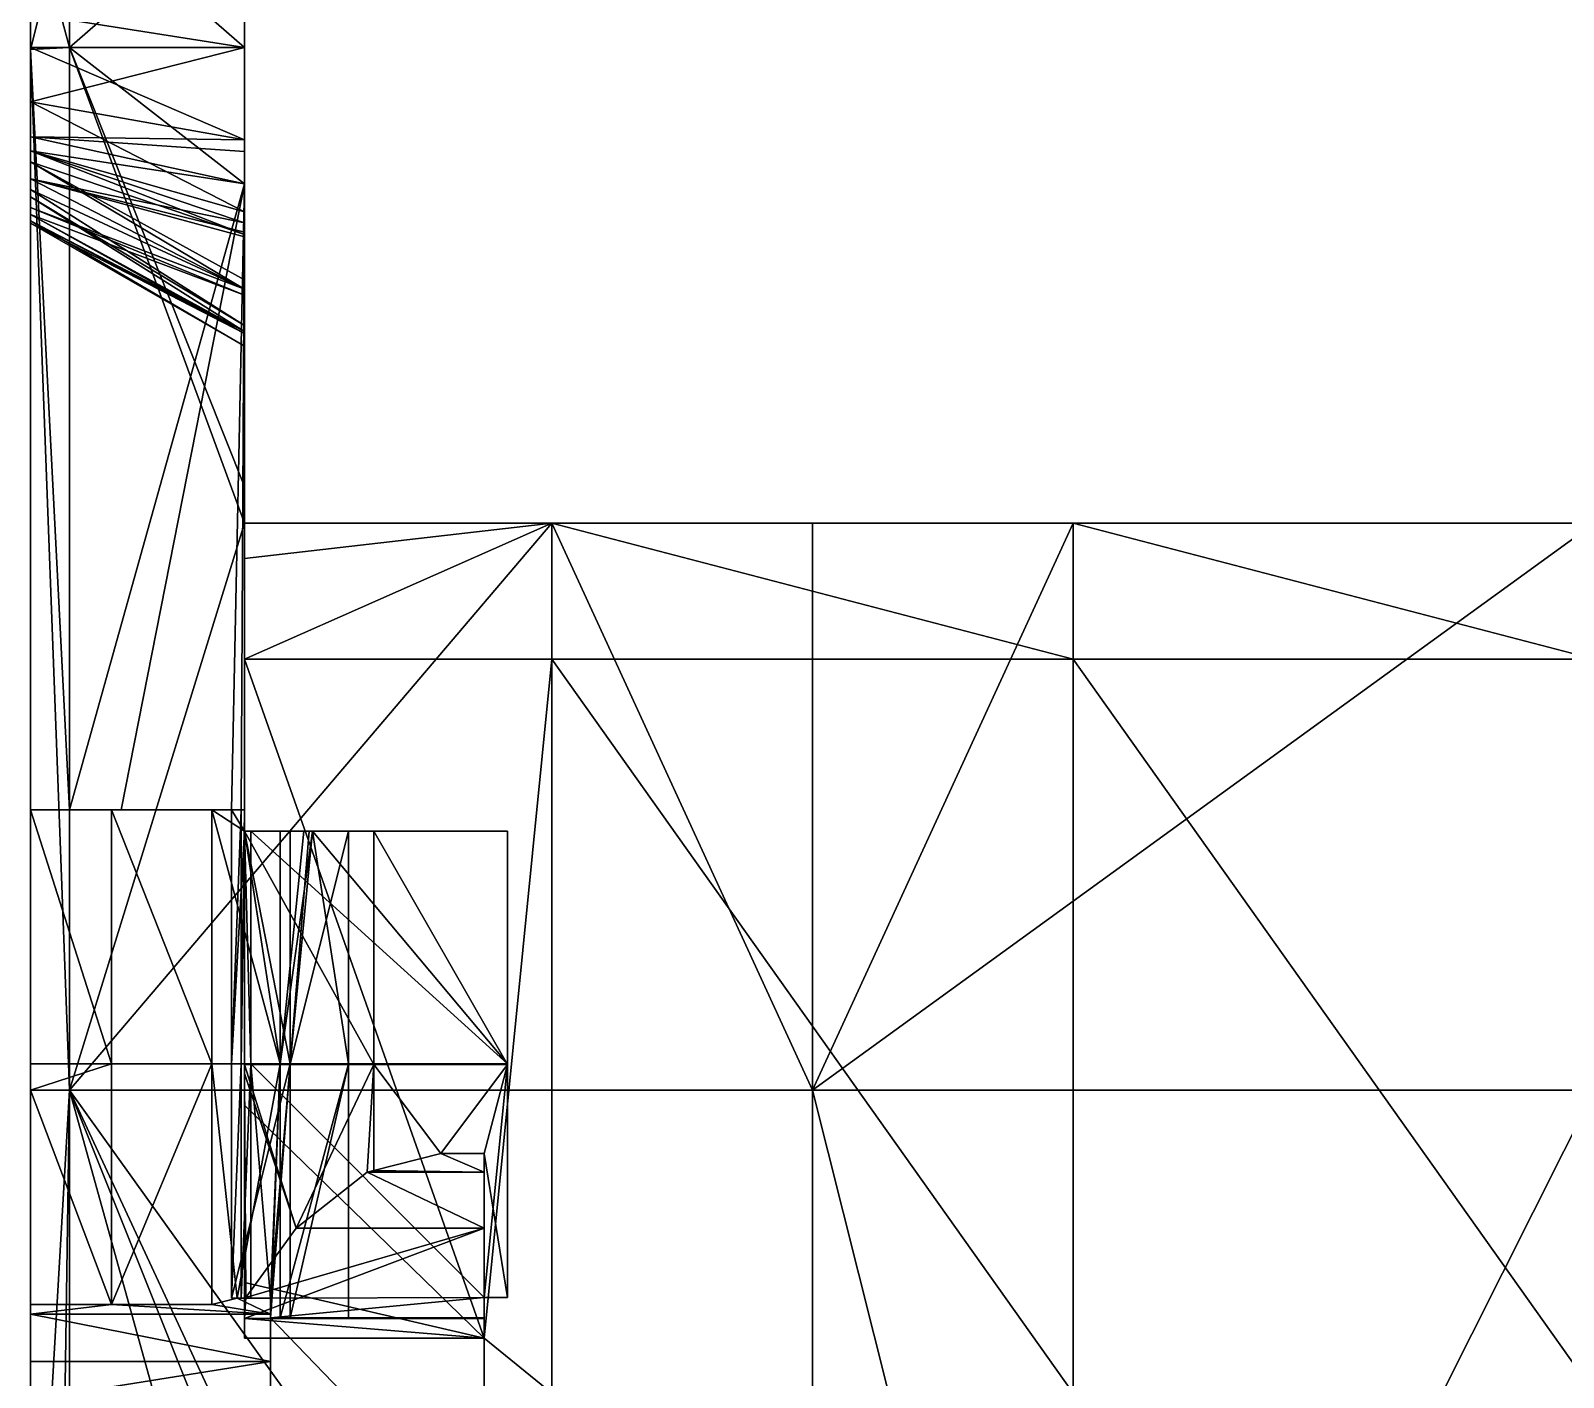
# Model space of a CAD drawing. Extents: x -12 to 12, y -22 to 14.7.
# Drawn here: x -12 to -0.24, y -10.2 to 0.13 of the extents above; entities that cross this region are included whole.
import ezdxf

# ---------------------------------------------------------------- set-up
doc = ezdxf.new("R2010")
doc.units = 0

msp = doc.modelspace()

# ---------------------------------------------------------------- linework, layer by layer
for points in [[(-10.36, -1.046, 11.33), (-10.36, -0.708, 10.012), (-10.36, 4.855, 11.33)], [(-10.36, -0.708, 10.012), (-10.36, 0, 10.124), (-10.36, 4.855, 11.33)], [(-10.36, 0, 10.124), (-10.36, 0.708, 10.012), (-10.36, 4.855, 11.33)], [(-10.36, 4.855, 11.33), (-10.36, 4.243, 12.076), (-10.36, -1.046, 11.33)], [(-10.36, 4.243, 12.076), (-10.36, 3.333, 12.822), (-10.36, -1.046, 11.33)], [(-10.36, 4.167, 4.369), (-10.36, -1.735, 4.369), (-10.36, 3.366, 2.871)], [(-10.36, -1.735, 4.369), (-10.36, 4.167, 4.369), (-10.36, -0.708, 5.655)], [(-10.36, -0.708, 5.655), (-10.36, 4.167, 4.369), (-10.36, 0, 5.543)], [(-10.36, 0, 5.543), (-10.36, 4.167, 4.369), (-10.36, 0.708, 5.655)], [(-10.36, 3.366, 2.871), (-10.36, -1.735, 4.369), (-10.36, 3.333, 2.844)], [(-10.36, -1.735, 4.369), (-10.36, 3.258, 2.804), (-10.36, 3.333, 2.844)], [(-10.36, 3.333, 12.822), (-10.36, 2.855, 13.078), (-10.36, -1.046, 11.33)], [(-10.36, 3.258, 2.804), (-10.36, -2.572, 2.804), (-10.36, 2.296, 2.29)], [(-10.36, -2.572, 2.804), (-10.36, 3.258, 2.804), (-10.36, -1.735, 4.369)], [(-10.36, 2.855, 13.078), (-10.36, -1.046, 13.078), (-10.36, -1.046, 11.33)], [(-10.36, 2.855, 13.078), (-10.36, 2.296, 13.377), (-10.36, -1.046, 13.078)], [(-10.36, 2.296, 2.29), (-10.36, -2.572, 2.804), (-10.36, 1.171, 1.949)], [(-10.36, 2.296, 13.377), (-10.36, 1.171, 13.718), (-10.36, -1.046, 13.078)], [(-12, 1.112, 2.243), (-11.701, 1.171, 1.949), (-11.701, 0, 1.833)], [(-11.701, 1.171, 13.718), (-12, 1.112, 13.424), (-12, -0.015, 13.535)], [(-11.701, 1.171, 13.718), (-12, -0.015, 13.535), (-11.701, 0, 13.833)], [(-12, 1.112, 2.243), (-11.701, 0, 1.833), (-12, -0.015, 2.132)], [(-12, 0.585, 4.891), (-12, 1.112, 2.243), (-12, -0.015, 2.132)], [(-12, 1.112, 13.424), (-12, 0.585, 10.776), (-12, 0, 10.833)], [(-12, 1.112, 13.424), (-12, 0, 10.833), (-12, -0.015, 13.535)], [(-10.36, 0, 1.833), (-11.701, 0, 1.833), (-11.701, 1.171, 1.949)], [(-10.36, 0, 1.833), (-11.701, 1.171, 1.949), (-10.36, 1.171, 1.949)], [(-10.36, 1.171, 13.718), (-11.701, 1.171, 13.718), (-11.701, 0, 13.833)], [(-10.36, 1.171, 13.718), (-11.701, 0, 13.833), (-10.36, 0, 13.833)], [(-10.36, 1.171, 1.949), (-10.36, -2.572, 2.804), (-10.36, 0, 1.833)], [(-10.36, 1.171, 13.718), (-10.36, 0, 13.833), (-10.36, -1.046, 13.078)], [(-10.36, 0.708, 5.655), (-12, 0.26, 6.527), (-10.36, 0, 5.543)], [(-12, 0.26, 9.139), (-10.36, 0.708, 10.012), (-10.36, 0, 10.124)], [(-12, 0.585, 4.891), (-12, 0, 4.833), (-12, 0.26, 6.527)], [(-12, 0.585, 10.776), (-12, 0.26, 9.139), (-12, 0, 10.833)], [(-12, 0.585, 4.891), (-12, -0.015, 2.132), (-12, 0, 4.833)], [(-12, 0.26, 6.527), (-12, 0, 4.833), (-12, 0, 6.486)], [(-12, 0.26, 9.139), (-12, 0, 9.181), (-12, 0, 10.833)], [(-12, 0.26, 6.527), (-12, 0, 6.486), (-10.36, 0, 5.543)], [(-12, 0, 9.181), (-12, 0.26, 9.139), (-10.36, 0, 10.124)], [(-12, 0, 4.833), (-12, -8, 4.833), (-12, 0, 6.486)], [(-12, 0, 6.486), (-12, -8, 4.833), (-12, -0.416, 6.552)], [(-12, 0, 10.833), (-12, 0, 9.181), (-12, -5.85, 10.833)], [(-12, 0, 9.181), (-12, -0.416, 9.115), (-12, -5.85, 10.833)], [(-12, 0, 6.486), (-12, -0.416, 6.552), (-10.36, 0, 5.543)], [(-10.36, 0, 10.124), (-10.36, -0.708, 10.012), (-12, 0, 9.181)], [(-12, -0.416, 9.115), (-12, 0, 9.181), (-10.36, -0.708, 10.012)], [(-12, -0.015, 2.132), (-11.701, 0, 1.833), (-11.701, -8, 1.833)], [(-11.701, -5.85, 13.833), (-11.701, 0, 13.833), (-12, -0.015, 13.535)], [(-11.701, -8, 1.833), (-11.701, 0, 1.833), (-10.36, -3.649, 1.833)], [(-10.36, -3.649, 1.833), (-11.701, 0, 1.833), (-10.36, -3.369, 1.833)], [(-11.701, 0, 1.833), (-10.36, 0, 1.833), (-10.36, -3.369, 1.833)], [(-10.36, 0, 13.833), (-11.701, 0, 13.833), (-10.36, -1.046, 13.833)], [(-11.701, 0, 13.833), (-11.701, -5.85, 13.833), (-10.36, -1.046, 13.833)], [(-10.36, -3.369, 1.833), (-10.36, 0, 1.833), (-10.36, -2.572, 2.804)], [(-10.36, 0, 13.833), (-10.36, -1.046, 13.833), (-10.36, -1.046, 13.078)], [(-12, 0, 10.833), (-12, -5.85, 10.833), (-12, -0.015, 13.535)], [(-10.36, -0.708, 5.655), (-10.36, 0, 5.543), (-12, -0.416, 6.552)], [(-12, -8, 4.833), (-12, 0, 4.833), (-12, -0.015, 2.132)], [(-12, -5.85, 10.833), (-12, -5.85, 11.2), (-12, -0.015, 13.535)], [(-12, -5.85, 11.2), (-12, -5.85, 11.797), (-12, -0.015, 13.535)], [(-12, -5.85, 11.797), (-12, -5.85, 12.393), (-12, -0.015, 13.535)], [(-12, -5.85, 12.393), (-12, -5.85, 13.188), (-12, -0.015, 13.535)], [(-12, -0.015, 13.535), (-12, -5.85, 13.188), (-12, -5.85, 13.535)], [(-12, -0.015, 2.132), (-11.701, -8, 1.833), (-12, -8, 2.132)], [(-12, -8, 4.833), (-12, -0.015, 2.132), (-12, -8, 2.132)], [(-11.701, -5.85, 13.833), (-12, -0.015, 13.535), (-12, -5.85, 13.535)], [(-12, -0.416, 6.552), (-12, -8, 4.833), (-12, -0.792, 6.743)], [(-12, -0.416, 9.115), (-12, -0.686, 8.977), (-12, -5.85, 10.833)], [(-10.36, -0.708, 5.655), (-12, -0.416, 6.552), (-10.36, -1.26, 5.936)], [(-12, -0.416, 6.552), (-12, -0.792, 6.743), (-10.36, -1.26, 5.936)], [(-12, -0.686, 8.977), (-12, -0.416, 9.115), (-10.36, -0.708, 10.012)], [(-12, -0.686, 8.977), (-12, -0.792, 8.923), (-12, -5.85, 10.833)], [(-10.36, -0.797, 9.967), (-10.36, -1.046, 9.84), (-12, -0.686, 8.977)], [(-10.36, -1.046, 9.84), (-12, -0.792, 8.923), (-12, -0.686, 8.977)], [(-12, -0.686, 8.977), (-10.36, -0.708, 10.012), (-10.36, -0.797, 9.967)], [(-12, -0.792, 6.743), (-12, -8, 4.833), (-12, -0.876, 6.827)], [(-12, -0.792, 8.923), (-12, -1.006, 8.709), (-12, -5.85, 10.833)], [(-10.36, -1.346, 5.98), (-12, -0.792, 6.743), (-10.36, -1.434, 6.067)], [(-10.36, -1.434, 6.067), (-12, -0.792, 6.743), (-12, -0.876, 6.827)], [(-10.36, -1.346, 5.98), (-10.36, -1.26, 5.936), (-12, -0.792, 6.743)], [(-10.36, -1.346, 9.687), (-12, -0.792, 8.923), (-10.36, -1.046, 9.84)], [(-12, -1.006, 8.709), (-12, -0.792, 8.923), (-10.36, -1.346, 9.687)], [(-10.36, -1.26, 5.936), (-10.36, -1.735, 4.369), (-10.36, -0.708, 5.655)], [(-10.36, -0.797, 9.967), (-10.36, -0.708, 10.012), (-10.36, -1.046, 11.33)], [(-10.36, -1.046, 9.84), (-10.36, -0.797, 9.967), (-10.36, -1.046, 11.33)], [(-12, -0.876, 6.827), (-12, -8, 4.833), (-12, -1.09, 7.041)], [(-10.36, -1.782, 6.416), (-10.36, -1.434, 6.067), (-12, -0.876, 6.827)], [(-12, -0.876, 6.827), (-12, -1.09, 7.041), (-10.36, -1.853, 6.487)], [(-12, -0.876, 6.827), (-10.36, -1.853, 6.487), (-10.36, -1.782, 6.416)], [(-12, -5.85, 10.833), (-12, -1.006, 8.709), (-12, -5.85, 9.271)], [(-12, -1.006, 8.709), (-12, -1.09, 8.625), (-12, -5.85, 9.271)], [(-10.36, -1.417, 9.616), (-10.36, -1.452, 9.581), (-12, -1.006, 8.709)], [(-12, -1.09, 8.625), (-12, -1.006, 8.709), (-10.36, -1.853, 9.18)], [(-10.36, -1.452, 9.581), (-10.36, -1.853, 9.18), (-12, -1.006, 8.709)], [(-12, -1.006, 8.709), (-10.36, -1.346, 9.687), (-10.36, -1.417, 9.616)], [(-11.701, -5.85, 13.833), (-11.305, -5.85, 13.833), (-10.36, -1.046, 13.833)], [(-11.305, -5.85, 13.833), (-10.46, -5.85, 13.833), (-10.36, -1.046, 13.833)], [(-10.385, -5.85, 13.833), (-10.36, -1.046, 13.833), (-10.46, -5.85, 13.833)], [(-10.36, -5.85, 13.833), (-10.36, -1.046, 13.833), (-10.385, -5.85, 13.833)], [(-10.36, -1.046, 11.33), (-10.36, -6.012, 11.33), (-10.36, -1.046, 9.84)], [(-10.36, -1.046, 9.84), (-10.36, -6.012, 11.33), (-10.36, -1.346, 9.687)], [(-10.36, -1.046, 11.33), (-10.36, -1.046, 13.078), (-10.36, -6.012, 11.33)], [(-10.36, -5.85, 13.078), (-10.36, -5.85, 12.393), (-10.36, -1.046, 13.078)], [(-10.36, -1.046, 13.078), (-10.36, -5.85, 12.393), (-10.36, -6.012, 11.33)], [(-10.36, -1.046, 13.833), (-10.36, -5.85, 13.833), (-10.36, -1.046, 13.078)], [(-10.36, -5.85, 13.078), (-10.36, -1.046, 13.078), (-10.36, -5.85, 13.188)], [(-10.36, -5.85, 13.833), (-10.36, -5.85, 13.188), (-10.36, -1.046, 13.078)], [(-12, -8, 4.833), (-12, -8, 7.333), (-12, -1.09, 7.041)], [(-12, -8, 7.333), (-12, -7.798, 7.333), (-12, -1.09, 7.041)], [(-12, -7.798, 7.333), (-12, -5.85, 7.333), (-12, -1.09, 7.041)], [(-12, -1.09, 7.041), (-12, -5.85, 7.333), (-12, -1.144, 7.147)], [(-12, -1.09, 8.625), (-12, -1.227, 8.356), (-12, -5.85, 9.271)], [(-10.36, -2.133, 7.036), (-10.36, -1.853, 6.487), (-12, -1.09, 7.041)], [(-10.36, -2.133, 7.036), (-12, -1.09, 7.041), (-12, -1.144, 7.147)], [(-12, -1.227, 8.356), (-12, -1.09, 8.625), (-10.36, -1.853, 9.18)], [(-12, -1.144, 7.147), (-12, -5.85, 7.333), (-12, -1.281, 7.417)], [(-12, -1.144, 7.147), (-12, -1.281, 7.417), (-10.36, -2.179, 7.125)], [(-12, -1.144, 7.147), (-10.36, -2.179, 7.125), (-10.36, -2.133, 7.036)], [(-12, -1.227, 8.356), (-12, -1.281, 8.25), (-12, -5.85, 9.271)], [(-10.36, -1.899, 9.091), (-12, -1.281, 8.25), (-12, -1.227, 8.356)], [(-12, -1.227, 8.356), (-10.36, -1.853, 9.18), (-10.36, -1.899, 9.091)], [(-12, -1.281, 7.417), (-12, -5.85, 7.333), (-12, -1.329, 7.716)], [(-12, -1.281, 8.25), (-12, -1.329, 7.951), (-12, -5.85, 9.271)], [(-10.36, -2.194, 7.224), (-10.36, -2.179, 7.125), (-12, -1.281, 7.417)], [(-10.36, -2.194, 7.224), (-12, -1.281, 7.417), (-12, -1.329, 7.716)], [(-12, -1.329, 7.951), (-12, -1.281, 8.25), (-10.36, -2.179, 8.541)], [(-10.36, -1.899, 9.091), (-10.36, -2.179, 8.541), (-12, -1.281, 8.25)], [(-10.36, -1.26, 5.936), (-10.36, -1.346, 5.98), (-10.36, -1.735, 4.369)], [(-12, -1.329, 7.716), (-12, -5.85, 7.333), (-12, -1.347, 7.833)], [(-12, -1.347, 7.833), (-12, -5.85, 9.271), (-12, -1.329, 7.951)], [(-12, -1.347, 7.833), (-10.36, -2.291, 7.833), (-12, -1.329, 7.716)], [(-10.36, -2.291, 7.833), (-10.36, -2.194, 7.224), (-12, -1.329, 7.716)], [(-10.36, -2.194, 8.442), (-12, -1.347, 7.833), (-12, -1.329, 7.951)], [(-12, -1.329, 7.951), (-10.36, -2.179, 8.541), (-10.36, -2.194, 8.442)], [(-12, -5.85, 7.333), (-12, -5.85, 7.833), (-12, -1.347, 7.833)], [(-12, -5.85, 7.833), (-12, -5.85, 9.271), (-12, -1.347, 7.833)], [(-10.36, -2.194, 8.442), (-10.36, -2.291, 7.833), (-12, -1.347, 7.833)], [(-10.36, -1.735, 4.369), (-10.36, -1.346, 5.98), (-10.36, -1.434, 6.067)], [(-10.36, -1.346, 9.687), (-10.36, -6.012, 11.33), (-10.36, -1.417, 9.616)], [(-10.36, -1.417, 9.616), (-10.36, -6.012, 11.33), (-10.36, -1.452, 9.581)], [(-10.36, -6.012, 6.067), (-10.36, -1.735, 4.369), (-10.36, -1.434, 6.067)], [(-10.36, -1.434, 6.067), (-10.36, -1.782, 6.416), (-10.36, -6.012, 6.067)], [(-10.36, -1.452, 9.581), (-10.36, -5.85, 9.581), (-10.36, -1.853, 9.18)], [(-10.36, -6.012, 11.33), (-10.36, -5.85, 11.132), (-10.36, -1.452, 9.581)], [(-10.36, -5.85, 11.132), (-10.36, -5.85, 9.581), (-10.36, -1.452, 9.581)], [(-10.36, -1.735, 4.369), (-10.36, -6.012, 4.369), (-10.36, -2.572, 2.804)], [(-10.36, -6.012, 4.369), (-10.36, -1.735, 4.369), (-10.36, -6.012, 6.067)], [(-10.36, -1.782, 6.416), (-10.36, -1.853, 6.487), (-10.36, -6.012, 6.067)], [(-10.36, -1.853, 6.487), (-10.36, -2.133, 7.036), (-10.36, -6.012, 6.067)], [(-10.36, -1.853, 9.18), (-10.36, -5.85, 9.581), (-10.36, -1.899, 9.091)], [(-10.36, -1.899, 9.091), (-10.36, -5.85, 9.581), (-10.36, -2.179, 8.541)], [(-10.36, -6.012, 6.067), (-10.36, -2.133, 7.036), (-10.36, -6.012, 6.344)], [(-10.36, -2.133, 7.036), (-10.36, -2.179, 7.125), (-10.36, -6.012, 6.344)], [(-10.36, -6.012, 6.344), (-10.36, -2.179, 7.125), (-10.36, -6.012, 6.831)], [(-10.36, -2.179, 7.125), (-10.36, -2.194, 7.224), (-10.36, -6.012, 6.831)], [(-10.36, -5.85, 9.581), (-10.36, -5.85, 9.315), (-10.36, -2.179, 8.541)], [(-10.36, -5.85, 9.315), (-10.36, -5.85, 7.979), (-10.36, -2.179, 8.541)], [(-10.36, -2.179, 8.541), (-10.36, -5.85, 7.979), (-10.36, -2.194, 8.442)], [(-10.36, -6.012, 6.831), (-10.36, -2.194, 7.224), (-10.36, -6.012, 7.833)], [(-10.36, -2.194, 7.224), (-10.36, -2.291, 7.833), (-10.36, -6.012, 7.833)], [(-10.36, -5.85, 7.979), (-10.36, -2.291, 7.833), (-10.36, -2.194, 8.442)], [(-10.36, -6.012, 7.833), (-10.36, -2.291, 7.833), (-10.36, -5.85, 7.979)], [(-10.36, -3.921, 2.804), (-10.36, -3.649, 2.568), (-10.36, -2.572, 2.804)], [(-10.36, -3.369, 1.833), (-10.36, -2.572, 2.804), (-10.36, -3.649, 2.568)], [(-10.36, -6.012, 4.369), (-10.36, -6.012, 3.931), (-10.36, -2.572, 2.804)], [(-10.36, -6.012, 3.931), (-10.36, -4.692, 3.473), (-10.36, -2.572, 2.804)], [(-10.36, -4.692, 3.473), (-10.36, -3.921, 2.804), (-10.36, -2.572, 2.804)], [(-10.36, -3.649, 1.833), (-10.36, -3.369, 1.833), (-10.36, -3.649, 2.568)], [(-6, -8, 1.833), (-11.701, -8, 1.833), (-8, -3.649, 1.833)], [(-8, -3.649, 1.833), (-11.701, -8, 1.833), (-10.36, -3.649, 1.833)], [(-8, -4.692, 3.473), (-8, -3.649, 2.568), (-10.36, -4.692, 3.473)], [(-10.36, -4.692, 3.473), (-8, -3.649, 2.568), (-10.36, -3.921, 2.804)], [(-8, -3.649, 2.568), (-10.36, -3.649, 2.568), (-10.36, -3.921, 2.804)], [(-8, -3.649, 1.833), (-10.36, -3.649, 1.833), (-10.36, -3.649, 2.568)], [(-8, -3.649, 1.833), (-10.36, -3.649, 2.568), (-8, -3.649, 2.568)], [(-6, -3.649, 1.833), (-6, -8, 1.833), (-8, -3.649, 1.833)], [(-4, -3.649, 2.568), (-6, -3.649, 1.833), (-8, -3.649, 2.568)], [(-6, -3.649, 1.833), (-8, -3.649, 1.833), (-8, -3.649, 2.568)], [(-8, -3.649, 2.568), (-8, -4.692, 3.473), (-4, -4.692, 3.473)], [(-8, -3.649, 2.568), (-4, -4.692, 3.473), (-4, -3.649, 2.568)], [(0, -8, 1.833), (-6, -8, 1.833), (0, -3.649, 1.833)], [(0, -3.649, 1.833), (-6, -8, 1.833), (-4, -3.649, 1.833)], [(-6, -8, 1.833), (-6, -3.649, 1.833), (-4, -3.649, 1.833)], [(-4, -3.649, 1.833), (-6, -3.649, 1.833), (-4, -3.649, 2.568)], [(0, -3.649, 1.833), (-4, -3.649, 1.833), (0, -3.649, 2.568)], [(-4, -3.649, 1.833), (-4, -3.649, 2.568), (0, -3.649, 2.568)], [(-4, -3.649, 2.568), (-4, -4.692, 3.473), (0, -4.692, 3.473)], [(-4, -3.649, 2.568), (0, -4.692, 3.473), (0, -3.649, 2.568)], [(-8, -4.692, 3.473), (-10.36, -4.692, 3.473), (-8.52, -9.904, 3.473)], [(-10.36, -4.692, 3.473), (-10.36, -8.116, 3.473), (-8.52, -9.904, 3.473)], [(-10.36, -8.116, 3.473), (-10.36, -4.692, 3.473), (-10.36, -7.872, 3.931)], [(-10.36, -7.872, 3.931), (-10.36, -4.692, 3.473), (-10.36, -7.802, 3.931)], [(-10.36, -7.802, 3.931), (-10.36, -4.692, 3.473), (-10.36, -6.012, 3.931)], [(-8, -10.324, 3.473), (-8, -4.692, 3.473), (-8.52, -9.904, 3.473)], [(-8, -4.692, 3.473), (-8, -10.324, 3.473), (-4, -10.324, 3.473)], [(-8, -4.692, 3.473), (-4, -10.324, 3.473), (-4, -4.692, 3.473)], [(-4, -4.692, 3.473), (-4, -10.324, 3.473), (0, -10.324, 3.473)], [(-4, -4.692, 3.473), (0, -10.324, 3.473), (0, -4.692, 3.473)], [(-11.342, -5.85, 9.293), (-12, -5.85, 9.271), (-11.38, -5.85, 7.333)], [(-12, -5.85, 9.271), (-12, -5.85, 7.833), (-11.38, -5.85, 7.333)], [(-11.38, -5.85, 7.333), (-12, -5.85, 7.833), (-12, -5.85, 7.333)], [(-12, -5.85, 9.271), (-11.342, -5.85, 9.293), (-12, -5.85, 10.833)], [(-12, -5.85, 11.2), (-12, -5.85, 10.833), (-11.305, -5.85, 11.2)], [(-12, -5.85, 10.833), (-11.342, -5.85, 9.293), (-11.305, -5.85, 11.2)], [(-11.701, -5.85, 13.833), (-12, -5.85, 13.535), (-11.305, -5.85, 13.188)], [(-12, -5.85, 13.535), (-12, -5.85, 13.188), (-11.305, -5.85, 13.188)], [(-12, -5.85, 7.333), (-12, -7.798, 7.333), (-11.38, -7.798, 7.333)], [(-12, -5.85, 7.333), (-11.38, -7.798, 7.333), (-11.38, -5.85, 7.333)], [(-12, -5.85, 11.797), (-12, -5.85, 11.2), (-11.305, -5.85, 11.2)], [(-12, -5.85, 11.797), (-11.305, -5.85, 11.2), (-11.305, -5.85, 11.797)], [(-12, -5.85, 12.393), (-12, -5.85, 11.797), (-11.305, -5.85, 11.797)], [(-12, -5.85, 12.393), (-11.305, -5.85, 11.797), (-11.305, -5.85, 12.393)], [(-12, -5.85, 13.188), (-12, -5.85, 12.393), (-11.305, -5.85, 12.393)], [(-12, -5.85, 13.188), (-11.305, -5.85, 12.393), (-11.305, -5.85, 13.188)], [(-11.305, -5.85, 13.833), (-11.701, -5.85, 13.833), (-11.305, -5.85, 13.188)], [(-11.38, -5.85, 7.333), (-11.38, -7.798, 7.333), (-10.61, -7.798, 7.333)], [(-11.38, -5.85, 7.333), (-10.61, -7.798, 7.333), (-10.61, -5.85, 7.333)], [(-10.535, -5.85, 9.267), (-11.342, -5.85, 9.293), (-11.38, -5.85, 7.333)], [(-10.535, -5.85, 9.267), (-11.38, -5.85, 7.333), (-10.61, -5.85, 7.333)], [(-11.305, -5.85, 11.2), (-11.342, -5.85, 9.293), (-10.535, -5.85, 9.267)], [(-11.305, -5.85, 11.2), (-10.535, -5.85, 9.267), (-10.46, -5.85, 11.2)], [(-10.46, -5.85, 11.797), (-11.305, -5.85, 11.797), (-11.305, -5.85, 11.2)], [(-10.46, -5.85, 11.797), (-11.305, -5.85, 11.2), (-10.46, -5.85, 11.2)], [(-11.305, -5.85, 12.393), (-11.305, -5.85, 11.797), (-10.46, -5.85, 11.797)], [(-11.305, -5.85, 12.393), (-10.46, -5.85, 11.797), (-10.46, -5.85, 12.393)], [(-10.46, -5.85, 13.188), (-11.305, -5.85, 13.188), (-11.305, -5.85, 12.393)], [(-10.46, -5.85, 13.188), (-11.305, -5.85, 12.393), (-10.46, -5.85, 12.393)], [(-10.46, -5.85, 13.833), (-11.305, -5.85, 13.833), (-11.305, -5.85, 13.188)], [(-10.46, -5.85, 13.833), (-11.305, -5.85, 13.188), (-10.46, -5.85, 13.188)], [(-10.61, -7.798, 7.333), (-10.085, -7.798, 8.688), (-10.61, -5.85, 7.333)], [(-10.36, -5.85, 7.979), (-10.61, -5.85, 7.333), (-10.36, -6.012, 7.979)], [(-10.085, -7.798, 8.688), (-10.36, -6.012, 7.979), (-10.61, -5.85, 7.333)], [(-10.36, -5.85, 7.979), (-10.535, -5.85, 9.267), (-10.61, -5.85, 7.333)], [(-10.46, -5.85, 11.2), (-10.535, -5.85, 9.267), (-10.36, -5.85, 11.132)], [(-10.36, -5.85, 9.315), (-10.36, -5.85, 9.581), (-10.535, -5.85, 9.267)], [(-10.535, -5.85, 9.267), (-10.36, -5.85, 9.581), (-10.36, -5.85, 11.132)], [(-10.36, -5.85, 7.979), (-10.36, -5.85, 9.315), (-10.535, -5.85, 9.267)], [(-10.36, -5.85, 11.132), (-10.36, -6.012, 11.132), (-10.46, -5.85, 11.2)], [(-10.46, -5.85, 11.2), (-10.36, -6.012, 11.132), (-10.46, -7.798, 11.2)], [(-10.46, -7.798, 11.2), (-10.46, -7.798, 11.797), (-10.46, -5.85, 11.797)], [(-10.46, -7.798, 11.2), (-10.46, -5.85, 11.797), (-10.46, -5.85, 11.2)], [(-10.385, -5.85, 13.833), (-10.46, -5.85, 13.833), (-10.46, -5.85, 13.188)], [(-10.385, -5.85, 13.833), (-10.46, -5.85, 13.188), (-10.385, -5.85, 13.188)], [(-10.46, -5.85, 11.797), (-10.46, -7.798, 11.797), (-10.46, -7.798, 12.393)], [(-10.46, -5.85, 11.797), (-10.46, -7.798, 12.393), (-10.46, -5.85, 12.393)], [(-10.385, -5.85, 12.393), (-10.385, -5.85, 13.188), (-10.46, -5.85, 13.188)], [(-10.385, -5.85, 12.393), (-10.46, -5.85, 13.188), (-10.46, -5.85, 12.393)], [(-10.46, -7.798, 12.393), (-10.385, -7.798, 12.393), (-10.385, -5.85, 12.393)], [(-10.46, -7.798, 12.393), (-10.385, -5.85, 12.393), (-10.46, -5.85, 12.393)], [(-10.36, -5.85, 12.393), (-10.36, -5.85, 13.078), (-10.385, -5.85, 12.393)], [(-10.36, -5.85, 13.188), (-10.385, -5.85, 13.188), (-10.36, -5.85, 13.078)], [(-10.36, -5.85, 13.078), (-10.385, -5.85, 13.188), (-10.385, -5.85, 12.393)], [(-10.385, -5.85, 12.393), (-10.385, -7.798, 12.393), (-10.36, -5.85, 12.393)], [(-10.36, -5.85, 12.393), (-10.385, -7.798, 12.393), (-10.36, -6.012, 12.393)], [(-10.36, -5.85, 13.188), (-10.36, -5.85, 13.833), (-10.385, -5.85, 13.833)], [(-10.36, -5.85, 13.188), (-10.385, -5.85, 13.833), (-10.385, -5.85, 13.188)], [(-10.36, -6.012, 7.979), (-10.36, -6.012, 7.833), (-10.36, -5.85, 7.979)], [(-10.36, -6.012, 11.132), (-10.36, -5.85, 11.132), (-10.36, -6.012, 11.33)], [(-10.36, -6.012, 12.393), (-10.36, -6.012, 11.33), (-10.36, -5.85, 12.393)], [(-10.46, -7.798, 11.2), (-10.36, -6.012, 11.132), (-10.01, -7.798, 10.897)], [(-10.385, -7.798, 12.393), (-10.31, -7.798, 12.393), (-10.36, -6.012, 12.393)], [(-10.36, -6.012, 3.931), (-10.36, -6.012, 4.369), (-9.366, -6.012, 6.502)], [(-10.36, -6.012, 4.369), (-10.36, -6.012, 6.067), (-9.366, -6.012, 6.502)], [(-10.36, -6.012, 6.067), (-10.36, -6.012, 6.344), (-9.366, -6.012, 6.502)], [(-9.366, -6.012, 6.502), (-10.36, -6.012, 6.344), (-10.255, -6.012, 6.867)], [(-10.36, -6.012, 6.831), (-10.255, -6.012, 6.867), (-10.36, -6.012, 6.344)], [(-10.36, -6.012, 6.831), (-10.36, -6.012, 7.833), (-10.255, -6.012, 6.867)], [(-10.255, -6.012, 6.867), (-10.36, -6.012, 7.833), (-10.085, -6.012, 8.688)], [(-10.36, -6.012, 7.833), (-10.36, -6.012, 7.979), (-10.085, -6.012, 8.688)], [(-10.085, -6.012, 8.688), (-10.36, -6.012, 7.979), (-10.085, -7.798, 8.688)], [(-10.36, -6.012, 12.393), (-10.31, -6.012, 12.393), (-10.36, -6.012, 11.33)], [(-10.31, -6.012, 12.393), (-10.01, -6.012, 10.897), (-10.36, -6.012, 11.33)], [(-10.01, -6.012, 10.897), (-10.36, -6.012, 11.132), (-10.36, -6.012, 11.33)], [(-10.36, -6.012, 11.132), (-10.01, -6.012, 10.897), (-10.01, -7.798, 10.897)], [(-10.31, -7.798, 12.393), (-10.31, -6.012, 12.393), (-10.36, -6.012, 12.393)], [(-10.36, -6.012, 3.931), (-9.366, -6.012, 6.502), (-9.366, -7.802, 6.502)], [(-10.36, -6.012, 3.931), (-9.366, -7.802, 6.502), (-10.36, -7.802, 3.931)], [(-9.837, -6.012, 12.393), (-9.837, -6.012, 10.797), (-10.31, -6.012, 12.393)], [(-9.837, -6.012, 10.797), (-9.863, -6.012, 10.797), (-10.31, -6.012, 12.393)], [(-9.863, -6.012, 10.797), (-10.01, -6.012, 10.897), (-10.31, -6.012, 12.393)], [(-10.31, -7.798, 12.393), (-8.34, -7.798, 12.393), (-10.31, -6.012, 12.393)], [(-10.31, -6.012, 12.393), (-8.34, -7.798, 12.393), (-9.837, -6.012, 12.393)], [(-9.837, -6.012, 9.157), (-10.255, -6.012, 6.867), (-9.903, -6.012, 9.157)], [(-9.903, -6.012, 9.157), (-10.255, -6.012, 6.867), (-10.085, -6.012, 8.688)], [(-9.837, -6.012, 9.157), (-9.366, -6.012, 6.502), (-10.255, -6.012, 6.867)], [(-9.56, -7.798, 10.043), (-9.837, -6.012, 9.328), (-10.085, -7.798, 8.688)], [(-9.837, -6.012, 9.328), (-9.903, -6.012, 9.157), (-10.085, -7.798, 8.688)], [(-9.903, -6.012, 9.157), (-10.085, -6.012, 8.688), (-10.085, -7.798, 8.688)], [(-9.56, -7.798, 10.593), (-10.01, -7.798, 10.897), (-9.56, -6.012, 10.593)], [(-9.56, -6.012, 10.593), (-10.01, -7.798, 10.897), (-9.837, -6.012, 10.78)], [(-9.837, -6.012, 10.78), (-10.01, -7.798, 10.897), (-9.863, -6.012, 10.797)], [(-10.01, -7.798, 10.897), (-10.01, -6.012, 10.897), (-9.863, -6.012, 10.797)], [(-9.837, -6.012, 9.157), (-9.903, -6.012, 9.157), (-9.837, -6.012, 9.328)], [(-9.863, -6.012, 10.797), (-9.837, -6.012, 10.797), (-9.837, -6.012, 10.78)], [(-8.34, -6.012, 9.157), (-9.837, -6.012, 9.157), (-8.34, -6.012, 10.797)], [(-9.837, -6.012, 9.157), (-9.837, -6.012, 9.328), (-8.34, -6.012, 10.797)], [(-9.837, -6.012, 9.328), (-9.56, -6.012, 10.043), (-8.34, -6.012, 10.797)], [(-9.837, -6.012, 10.797), (-8.34, -6.012, 10.797), (-9.837, -6.012, 10.78)], [(-8.34, -6.012, 10.797), (-9.56, -6.012, 10.593), (-9.837, -6.012, 10.78)], [(-9.56, -6.012, 10.043), (-9.837, -6.012, 9.328), (-9.56, -7.798, 10.043)], [(-8.34, -7.798, 12.393), (-8.34, -6.012, 12.393), (-9.837, -6.012, 12.393)], [(-9.837, -6.012, 9.157), (-8.34, -6.012, 9.157), (-9.366, -6.012, 6.502)], [(-8.34, -6.012, 12.393), (-8.34, -6.012, 10.797), (-9.837, -6.012, 10.797)], [(-8.34, -6.012, 12.393), (-9.837, -6.012, 10.797), (-9.837, -6.012, 12.393)], [(-9.56, -6.012, 10.043), (-9.56, -6.012, 10.318), (-8.34, -6.012, 10.797)], [(-9.56, -6.012, 10.318), (-9.56, -6.012, 10.593), (-8.34, -6.012, 10.797)], [(-9.56, -6.012, 10.318), (-9.56, -6.012, 10.043), (-9.56, -7.798, 10.043)], [(-9.56, -6.012, 10.318), (-9.56, -7.798, 10.043), (-9.56, -7.798, 10.318)], [(-9.56, -6.012, 10.593), (-9.56, -6.012, 10.318), (-9.56, -7.798, 10.318)], [(-9.56, -6.012, 10.593), (-9.56, -7.798, 10.318), (-9.56, -7.798, 10.593)], [(-9.366, -6.012, 6.502), (-8.34, -6.012, 9.157), (-8.34, -7.802, 9.157)], [(-9.366, -6.012, 6.502), (-8.34, -7.802, 9.157), (-9.366, -7.802, 6.502)], [(-8.34, -6.012, 10.797), (-8.34, -6.012, 12.393), (-8.34, -7.802, 10.797)], [(-8.34, -6.012, 12.393), (-8.34, -7.798, 12.393), (-8.34, -7.802, 10.797)], [(-8.34, -7.802, 9.157), (-8.34, -6.012, 9.157), (-8.34, -6.012, 10.797)], [(-8.34, -7.802, 9.157), (-8.34, -6.012, 10.797), (-8.34, -7.802, 10.797)], [(-12, -7.798, 7.333), (-12, -8, 7.333), (-11.38, -7.798, 7.333)], [(-11.38, -7.798, 7.333), (-12, -8, 7.333), (-11.38, -9.645, 7.333)], [(-11.38, -9.645, 7.333), (-10.61, -9.645, 7.333), (-10.61, -7.798, 7.333)], [(-11.38, -9.645, 7.333), (-10.61, -7.798, 7.333), (-11.38, -7.798, 7.333)], [(-10.61, -9.645, 7.333), (-10.416, -9.596, 7.833), (-10.61, -7.798, 7.333)], [(-10.61, -7.798, 7.333), (-10.416, -9.596, 7.833), (-10.085, -7.798, 8.688)], [(-10.46, -7.798, 11.2), (-10.01, -7.798, 10.897), (-10.46, -9.596, 11.2)], [(-10.46, -9.596, 11.2), (-10.01, -7.798, 10.897), (-10.16, -9.596, 10.998)], [(-10.46, -9.596, 11.2), (-10.46, -9.596, 11.32), (-10.46, -7.798, 11.2)], [(-10.46, -7.798, 11.2), (-10.46, -9.596, 11.32), (-10.46, -7.798, 11.797)], [(-10.46, -9.596, 11.32), (-10.46, -9.596, 11.797), (-10.46, -7.798, 11.797)], [(-10.46, -9.596, 11.797), (-10.46, -9.596, 12.393), (-10.46, -7.798, 12.393)], [(-10.46, -9.596, 11.797), (-10.46, -7.798, 12.393), (-10.46, -7.798, 11.797)], [(-10.46, -9.596, 12.393), (-10.385, -9.596, 12.393), (-10.385, -7.798, 12.393)], [(-10.46, -9.596, 12.393), (-10.385, -7.798, 12.393), (-10.46, -7.798, 12.393)], [(-10.416, -9.596, 7.833), (-10.16, -9.596, 8.495), (-10.085, -7.798, 8.688)], [(-10.385, -9.596, 12.393), (-10.31, -9.596, 12.393), (-10.31, -7.798, 12.393)], [(-10.385, -9.596, 12.393), (-10.31, -7.798, 12.393), (-10.385, -7.798, 12.393)], [(-9.366, -7.802, 6.502), (-9.963, -9.058, 4.958), (-10.36, -7.802, 3.931)], [(-10.36, -7.802, 3.931), (-9.963, -9.058, 4.958), (-10.36, -7.872, 3.931)], [(-10.36, -8.116, 3.473), (-10.36, -7.872, 3.931), (-10.36, -9.475, 3.473)], [(-10.36, -9.475, 3.473), (-10.36, -7.872, 3.931), (-10.36, -9.592, 3.931)], [(-10.36, -9.592, 3.931), (-10.36, -7.872, 3.931), (-10.35, -9.592, 3.958)], [(-9.963, -9.058, 4.958), (-10.35, -9.592, 3.958), (-10.36, -7.872, 3.931)], [(-8.34, -7.798, 12.393), (-10.31, -7.798, 12.393), (-8.34, -7.802, 12.393)], [(-8.34, -7.802, 12.393), (-10.31, -7.798, 12.393), (-8.52, -9.592, 12.393)], [(-10.31, -9.596, 12.393), (-10.16, -9.596, 12.393), (-10.31, -7.798, 12.393)], [(-8.52, -9.592, 12.393), (-10.31, -7.798, 12.393), (-10.16, -9.596, 12.393)], [(-10.085, -9.746, 8.688), (-10.085, -7.798, 8.688), (-10.16, -9.746, 8.495)], [(-10.085, -7.798, 8.688), (-10.16, -9.596, 8.495), (-10.16, -9.746, 8.495)], [(-10.01, -9.746, 10.897), (-10.16, -9.746, 10.998), (-10.01, -7.798, 10.897)], [(-10.01, -7.798, 10.897), (-10.16, -9.746, 10.998), (-10.16, -9.596, 10.998)], [(-9.56, -7.798, 10.043), (-10.085, -7.798, 8.688), (-10.085, -9.746, 8.688)], [(-9.56, -7.798, 10.043), (-10.085, -9.746, 8.688), (-9.56, -9.746, 10.043)], [(-10.01, -9.746, 10.897), (-10.01, -7.798, 10.897), (-9.56, -7.798, 10.593)], [(-10.01, -9.746, 10.897), (-9.56, -7.798, 10.593), (-9.56, -9.746, 10.593)], [(-9.418, -8.63, 6.367), (-9.963, -9.058, 4.958), (-9.366, -7.802, 6.502)], [(-9.56, -9.746, 10.318), (-9.56, -7.798, 10.318), (-9.56, -7.798, 10.043)], [(-9.56, -9.746, 10.318), (-9.56, -7.798, 10.043), (-9.56, -9.746, 10.043)], [(-9.56, -7.798, 10.593), (-9.56, -7.798, 10.318), (-9.56, -9.746, 10.318)], [(-9.56, -7.798, 10.593), (-9.56, -9.746, 10.318), (-9.56, -9.746, 10.593)], [(-9.366, -8.617, 6.502), (-9.418, -8.63, 6.367), (-9.366, -7.802, 6.502)], [(-9.366, -8.617, 6.502), (-9.366, -7.802, 6.502), (-8.852, -8.486, 7.833)], [(-9.366, -7.802, 6.502), (-8.34, -7.802, 9.157), (-8.852, -8.486, 7.833)], [(-8.852, -8.486, 7.833), (-8.34, -7.802, 9.157), (-8.52, -8.486, 8.692)], [(-8.34, -7.802, 9.157), (-8.34, -9.592, 9.157), (-8.52, -8.486, 8.692)], [(-8.34, -9.592, 12.393), (-8.34, -7.802, 12.393), (-8.52, -9.592, 12.393)], [(-8.34, -7.802, 12.393), (-8.34, -7.802, 10.797), (-8.34, -7.798, 12.393)], [(-8.34, -9.592, 10.797), (-8.34, -9.592, 9.157), (-8.34, -7.802, 9.157)], [(-8.34, -9.592, 10.797), (-8.34, -7.802, 9.157), (-8.34, -7.802, 10.797)], [(-8.34, -9.592, 12.393), (-8.34, -9.592, 10.797), (-8.34, -7.802, 10.797)], [(-8.34, -9.592, 12.393), (-8.34, -7.802, 10.797), (-8.34, -7.802, 12.393)], [(-12, -8, 2.132), (-11.701, -8, 1.833), (-12, -13.147, 2.132)], [(-12, -13.147, 2.132), (-11.701, -8, 1.833), (-11.785, -13.549, 1.917)], [(-12, -13.147, 2.132), (-12, -12.442, 2.509), (-12, -8, 2.132)], [(-12, -12.442, 2.509), (-12, -11.472, 3.305), (-12, -8, 2.132)], [(-12, -11.472, 3.305), (-12, -10.675, 4.275), (-12, -8, 2.132)], [(-12, -8, 4.833), (-12, -8, 2.132), (-12, -10.377, 4.833)], [(-12, -10.377, 4.833), (-12, -8, 2.132), (-12, -10.675, 4.275)], [(-12, -10.377, 4.833), (-12, -10.083, 5.383), (-12, -8, 4.833)], [(-12, -8, 4.833), (-12, -10.083, 5.383), (-12, -8, 7.333)], [(-12, -10.083, 5.383), (-12, -9.719, 6.584), (-12, -8, 7.333)], [(-12, -8, 7.333), (-12, -9.719, 6.584), (-12, -9.645, 7.333)], [(-12, -8, 7.333), (-12, -9.645, 7.333), (-11.38, -9.645, 7.333)], [(-11.701, -13.549, 1.833), (-11.785, -13.549, 1.917), (-11.701, -8, 1.833)], [(-6, -8, 1.833), (-6, -15.956, 1.833), (-11.701, -8, 1.833)], [(-6, -15.956, 1.833), (-8, -15.956, 1.833), (-11.701, -8, 1.833)], [(-8, -15.956, 1.833), (-8.52, -15.956, 1.833), (-11.701, -8, 1.833)], [(-11.701, -13.549, 1.833), (-11.701, -8, 1.833), (-10.16, -13.549, 1.833)], [(-11.701, -8, 1.833), (-8.52, -15.956, 1.833), (-10.16, -13.549, 1.833)], [(-6, -15.956, 1.833), (-6, -8, 1.833), (-4, -15.956, 1.833)], [(-6, -8, 1.833), (0, -8, 1.833), (-4, -15.956, 1.833)], [(0, -8, 1.833), (0, -15.956, 1.833), (-4, -15.956, 1.833)], [(-10.36, -8.116, 3.473), (-10.36, -9.475, 3.473), (-8.52, -9.904, 3.473)], [(-9.366, -8.617, 6.502), (-8.852, -8.486, 7.833), (-8.52, -8.63, 6.367)], [(-8.52, -8.63, 6.367), (-8.852, -8.486, 7.833), (-8.52, -8.486, 7.833)], [(-8.52, -8.486, 8.692), (-8.52, -8.486, 7.833), (-8.852, -8.486, 7.833)], [(-8.34, -9.592, 9.157), (-8.52, -9.592, 8.692), (-8.52, -8.486, 8.692)], [(-8.52, -8.486, 7.833), (-8.52, -8.486, 8.692), (-8.52, -12.243, 7.833)], [(-8.52, -8.486, 8.692), (-8.52, -9.592, 8.692), (-8.52, -12.243, 7.833)], [(-8.52, -8.486, 7.833), (-8.52, -12.243, 7.833), (-8.52, -12.315, 7.1)], [(-8.52, -8.486, 7.833), (-8.52, -12.315, 7.1), (-8.52, -8.63, 6.367)], [(-9.418, -8.63, 6.367), (-8.52, -9.058, 4.958), (-9.963, -9.058, 4.958)], [(-9.418, -8.63, 6.367), (-9.366, -8.617, 6.502), (-8.52, -8.63, 6.367)], [(-9.418, -8.63, 6.367), (-8.52, -8.63, 6.367), (-8.52, -9.058, 4.958)], [(-8.52, -8.63, 6.367), (-8.52, -12.315, 7.1), (-8.52, -12.529, 6.396)], [(-8.52, -8.63, 6.367), (-8.52, -12.529, 6.396), (-8.52, -9.058, 4.958)], [(-8.52, -9.752, 3.659), (-10.36, -9.752, 3.659), (-8.52, -9.058, 4.958)], [(-10.36, -9.752, 3.659), (-10.35, -9.592, 3.958), (-8.52, -9.058, 4.958)], [(-10.35, -9.592, 3.958), (-9.963, -9.058, 4.958), (-8.52, -9.058, 4.958)], [(-8.52, -9.058, 4.958), (-8.52, -12.529, 6.396), (-8.52, -12.876, 5.746)], [(-8.52, -9.058, 4.958), (-8.52, -12.876, 5.746), (-8.52, -9.752, 3.659)], [(-10.36, -9.904, 3.473), (-8.52, -9.904, 3.473), (-10.36, -9.475, 3.473)], [(-10.36, -9.752, 3.659), (-10.36, -9.475, 3.473), (-10.36, -9.592, 3.931)], [(-10.36, -9.904, 3.473), (-10.36, -9.475, 3.473), (-10.36, -9.752, 3.659)], [(-10.16, -9.719, 6.584), (-10.416, -9.596, 7.833), (-10.61, -9.645, 7.333)], [(-10.46, -9.596, 11.32), (-10.16, -9.596, 11.32), (-10.46, -9.596, 11.797)], [(-10.16, -9.596, 11.32), (-10.16, -9.596, 12.393), (-10.46, -9.596, 11.797)], [(-10.16, -9.596, 12.393), (-10.31, -9.596, 12.393), (-10.46, -9.596, 11.797)], [(-10.31, -9.596, 12.393), (-10.385, -9.596, 12.393), (-10.46, -9.596, 11.797)], [(-10.385, -9.596, 12.393), (-10.46, -9.596, 12.393), (-10.46, -9.596, 11.797)], [(-10.16, -9.596, 10.998), (-10.16, -9.596, 11.32), (-10.46, -9.596, 11.32)], [(-10.16, -9.596, 10.998), (-10.46, -9.596, 11.32), (-10.46, -9.596, 11.2)], [(-10.16, -9.596, 7.833), (-10.416, -9.596, 7.833), (-10.16, -9.719, 6.584)], [(-10.416, -9.596, 7.833), (-10.16, -9.596, 7.833), (-10.16, -9.596, 8.495)], [(-10.36, -9.592, 3.958), (-10.36, -9.752, 3.659), (-10.36, -9.592, 3.931)], [(-10.36, -9.592, 3.931), (-10.35, -9.592, 3.958), (-10.36, -9.592, 3.958)], [(-10.36, -9.592, 3.958), (-10.35, -9.592, 3.958), (-10.36, -9.752, 3.659)], [(-8.52, -9.746, 12.393), (-8.52, -9.592, 12.393), (-10.16, -9.746, 12.393)], [(-10.16, -9.746, 12.393), (-8.52, -9.592, 12.393), (-10.16, -9.596, 12.393)], [(-10.16, -12.798, 7.833), (-10.16, -12.798, 9.577), (-10.16, -9.596, 7.833)], [(-10.16, -9.596, 8.495), (-10.16, -9.596, 7.833), (-10.16, -9.746, 8.495)], [(-10.16, -9.596, 7.833), (-10.16, -12.798, 9.577), (-10.16, -9.746, 8.495)], [(-10.16, -9.596, 11.32), (-10.16, -9.596, 10.998), (-10.16, -12.798, 11.32)], [(-10.16, -9.596, 10.998), (-10.16, -9.746, 10.998), (-10.16, -12.798, 11.32)], [(-10.16, -12.798, 11.32), (-10.16, -12.798, 12.393), (-10.16, -9.596, 11.32)], [(-10.16, -12.798, 12.393), (-10.16, -11.448, 12.393), (-10.16, -9.596, 11.32)], [(-10.16, -9.596, 12.393), (-10.16, -9.596, 11.32), (-10.16, -9.746, 12.393)], [(-10.16, -11.448, 12.393), (-10.16, -9.746, 12.393), (-10.16, -9.596, 11.32)], [(-10.16, -9.596, 7.833), (-10.16, -9.719, 6.584), (-10.16, -12.86, 7.209)], [(-10.16, -9.596, 7.833), (-10.16, -12.86, 7.209), (-10.16, -12.798, 7.833)], [(-8.52, -9.592, 8.692), (-8.34, -9.592, 9.157), (-8.52, -9.592, 9.157)], [(-8.52, -12.243, 7.833), (-8.52, -9.592, 8.692), (-8.52, -12.243, 9.581)], [(-8.52, -9.592, 8.692), (-8.52, -9.592, 9.157), (-8.52, -12.243, 9.581)], [(-8.52, -9.592, 9.157), (-8.52, -9.592, 9.581), (-8.52, -12.243, 9.581)], [(-8.52, -9.592, 9.157), (-8.34, -9.592, 9.157), (-8.52, -9.592, 9.581)], [(-8.34, -9.592, 9.157), (-8.34, -9.592, 10.797), (-8.52, -9.592, 9.581)], [(-8.34, -9.592, 10.797), (-8.52, -9.592, 10.797), (-8.52, -9.592, 9.581)], [(-8.52, -9.592, 11.33), (-8.52, -12.243, 11.33), (-8.52, -9.592, 10.797)], [(-8.52, -12.243, 11.33), (-8.52, -12.243, 9.581), (-8.52, -9.592, 10.797)], [(-8.52, -12.243, 9.581), (-8.52, -9.592, 9.581), (-8.52, -9.592, 10.797)], [(-8.52, -9.592, 12.393), (-8.52, -9.592, 11.33), (-8.34, -9.592, 12.393)], [(-8.34, -9.592, 12.393), (-8.52, -9.592, 11.33), (-8.34, -9.592, 10.797)], [(-8.52, -9.592, 11.33), (-8.52, -9.592, 10.797), (-8.34, -9.592, 10.797)], [(-8.52, -12.243, 11.33), (-8.52, -9.592, 11.33), (-8.52, -11.448, 12.393)], [(-8.52, -9.592, 12.393), (-8.52, -9.746, 12.393), (-8.52, -9.592, 11.33)], [(-8.52, -9.592, 11.33), (-8.52, -9.746, 12.393), (-8.52, -11.448, 12.393)], [(-12, -9.645, 7.333), (-12, -9.719, 6.584), (-11.38, -9.645, 7.333)], [(-12, -9.719, 6.584), (-10.16, -9.719, 6.584), (-11.38, -9.645, 7.333)], [(-12, -9.719, 6.584), (-12, -10.083, 5.383), (-10.16, -10.083, 5.383)], [(-12, -9.719, 6.584), (-10.16, -10.083, 5.383), (-10.16, -9.719, 6.584)], [(-11.38, -9.645, 7.333), (-10.16, -9.719, 6.584), (-10.61, -9.645, 7.333)], [(-8.52, -9.904, 3.473), (-10.36, -9.904, 3.473), (-10.36, -9.752, 3.659)], [(-8.52, -9.904, 3.473), (-10.36, -9.752, 3.659), (-8.52, -9.752, 3.659)], [(-10.16, -9.719, 6.584), (-10.16, -10.083, 5.383), (-10.16, -13.042, 6.608)], [(-10.16, -9.719, 6.584), (-10.16, -13.042, 6.608), (-10.16, -12.86, 7.209)], [(-10.16, -9.746, 9.577), (-10.16, -9.746, 9.47), (-10.16, -12.798, 9.577)], [(-10.16, -9.746, 8.495), (-10.16, -12.798, 9.577), (-10.16, -9.746, 8.991)], [(-10.16, -12.798, 9.577), (-10.16, -9.746, 9.47), (-10.16, -9.746, 8.991)], [(-10.16, -9.746, 8.495), (-10.16, -9.746, 8.991), (-10.085, -9.746, 8.688)], [(-10.16, -12.798, 9.577), (-10.16, -12.798, 11.32), (-10.16, -9.746, 9.577)], [(-10.16, -9.746, 9.577), (-10.16, -12.798, 11.32), (-10.16, -9.746, 9.919)], [(-10.16, -12.798, 11.32), (-10.16, -9.746, 10.998), (-10.16, -9.746, 9.919)], [(-10.16, -9.746, 9.47), (-10.16, -9.746, 9.577), (-9.56, -9.746, 10.318)], [(-10.16, -9.746, 9.577), (-10.16, -9.746, 9.919), (-9.56, -9.746, 10.318)], [(-10.01, -9.746, 10.897), (-9.56, -9.746, 10.593), (-10.16, -9.746, 9.919)], [(-9.56, -9.746, 10.318), (-10.16, -9.746, 9.919), (-9.56, -9.746, 10.593)], [(-9.56, -9.746, 10.318), (-9.56, -9.746, 10.043), (-10.16, -9.746, 9.47)], [(-10.085, -9.746, 8.688), (-10.16, -9.746, 8.991), (-9.56, -9.746, 10.043)], [(-10.16, -9.746, 8.991), (-10.16, -9.746, 9.47), (-9.56, -9.746, 10.043)], [(-10.16, -9.746, 9.919), (-10.16, -9.746, 10.998), (-10.01, -9.746, 10.897)], [(-10.16, -9.746, 12.393), (-10.16, -11.448, 12.393), (-8.52, -11.448, 12.393)], [(-10.16, -9.746, 12.393), (-8.52, -11.448, 12.393), (-8.52, -9.746, 12.393)], [(-8.52, -9.752, 3.659), (-8.52, -12.876, 5.746), (-8.52, -9.904, 3.473)], [(-8.52, -10.324, 3.473), (-8, -10.324, 3.473), (-8.52, -9.904, 3.473)], [(-8.52, -9.904, 3.473), (-8.52, -12.876, 5.746), (-8.52, -10.324, 3.473)], [(-12, -10.083, 5.383), (-12, -10.377, 4.833), (-10.16, -10.083, 5.383)], [(-10.16, -10.083, 5.383), (-12, -10.377, 4.833), (-10.16, -10.675, 4.275)], [(-10.16, -10.083, 5.383), (-10.16, -10.675, 4.275), (-10.16, -13.338, 6.054)], [(-10.16, -10.083, 5.383), (-10.16, -13.338, 6.054), (-10.16, -13.042, 6.608)]]:
    msp.add_3dface(points)

doc.saveas('drawing.dxf')
